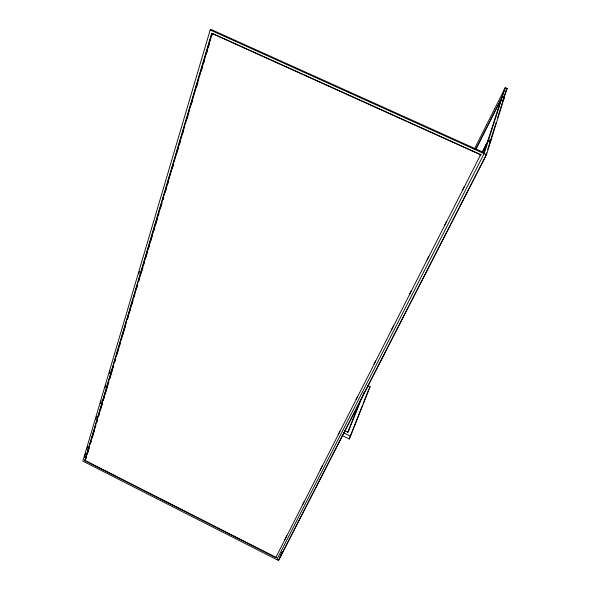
<?xml version="1.0" encoding="UTF-8"?>
<svg xmlns="http://www.w3.org/2000/svg" width="590" height="590" viewBox="0 0 590 590"><rect width="100%" height="100%" fill="white"/><g stroke="black" fill="none" stroke-linecap="round" stroke-linejoin="round"><path stroke-width="0.89" d="M484.375 152.825L211.109 29.5L210.188 29.965L82.836 461.122L278.51 560.5L486.492 154.691L490.578 141.6L488.306 140.575L484.117 153.621L276.843 559.652M84.51 457.368L85.816 452.958M86.863 449.433L87.645 446.785M95.735 419.438L96.517 416.791M100.433 403.553L101.215 400.912M105.131 387.674L105.92 385.027M109.312 373.558L110.094 370.911M138.805 273.871L139.587 271.223M84.798 460.687L211.721 33.335L480.607 154.794L275.766 557.646L84.798 460.687L86.479 456.933M85.469 459.861L86.258 457.213M87.305 453.688L89.4 446.63M90.189 443.982L90.978 441.335M92.025 437.81L95.698 425.464M96.745 421.931L97.534 419.291M98.323 416.643L100.942 407.823M101.465 406.06L102.254 403.413M103.302 399.887L107.498 385.772M108.022 384.009L108.811 381.361M109.6 378.714L112.218 369.901M112.742 368.131L113.531 365.49M114.32 362.843L115.367 359.31M116.156 356.67L116.938 354.022M117.469 352.26L120.087 343.439M120.876 340.791L121.665 338.144M122.189 336.381L126.385 322.273M127.433 318.74L128.222 316.1M128.745 314.33L132.942 300.221M133.465 298.459L137.662 284.343M138.709 280.818L142.905 266.702M143.429 264.94L144.218 262.292M145.007 259.652L147.625 250.831M148.149 249.069L152.345 234.953M152.869 233.19L154.182 228.78M154.705 227.017L158.902 212.902M159.425 211.139L162.051 202.318M162.84 199.671L163.622 197.031M164.153 195.268L168.349 181.152M168.873 179.39L173.593 163.511M174.116 161.749L178.313 147.64M178.836 145.87L180.149 141.46M180.673 139.697L184.869 125.589M185.393 123.826L189.589 109.71M190.113 107.948L194.309 93.84M194.833 92.07L199.029 77.961M199.553 76.198L205.585 55.91M206.64 52.385L210.837 38.269M211.36 36.506L212.142 33.859M87.268 454.285L89.37 447.213M90.425 443.68L91.214 441.032M91.996 438.377L94.629 429.542M95.152 427.779L95.941 425.125M96.731 422.477L97.52 419.829M98.567 416.289L99.356 413.642M100.411 410.109L102.247 403.921M103.302 400.389L104.091 397.741M105.138 394.209L108.818 381.841M109.873 378.301L113.553 365.933M114.6 362.4L115.389 359.753M116.968 354.45L118.804 348.262M119.335 346.5L120.124 343.845M121.695 338.549L123.539 332.362M124.062 330.592L125.375 326.174M127.477 319.109L128.266 316.461M129.321 312.929L130.11 310.274M131.688 304.971L133.001 300.553M134.048 297.021L134.837 294.373M136.415 289.07L137.728 284.653M138.783 281.12L139.572 278.473M141.15 273.17L142.987 266.982M143.51 265.22L144.299 262.565M145.878 257.262L147.714 251.082M148.245 249.312L149.558 244.894M150.612 241.362L152.449 235.181M153.503 231.641L154.285 228.994M155.863 223.691L157.176 219.274M158.231 215.741L159.02 213.093M160.598 207.791L161.911 203.373M162.958 199.84L163.747 197.185M165.325 191.89L166.638 187.472M167.693 183.94L168.482 181.285M172.42 168.032L173.74 163.614M177.155 152.132L178.468 147.714M179.522 144.181L180.304 141.526M182.413 134.461L183.195 131.813M187.141 118.561L187.93 115.906M191.875 102.653L192.657 100.005M196.603 86.752L197.916 82.335M201.33 70.852L202.65 66.434M203.697 62.901L204.487 60.246M206.065 54.951L207.378 50.534M208.432 46.994L209.221 44.346M211.323 37.281L212.112 34.626M489.368 143.916L490.622 141.453L504.31 97.593L502.363 96.723L488.35 140.427L482.185 152.603M503.064 100.057L507.164 88.448L505.283 87.615L474.286 149.344M485.408 156.734L485.533 156.335M486.639 152.81L485.6 156.136L279.247 559.01M487.679 149.491L489.243 144.506M490.025 142.006L496.05 122.772M497.695 117.528L503.182 100.042M503.55 98.855L506.073 90.808M475.761 149.55L502.4 96.62L505.283 87.615M486.145 144.757L486.381 144.019M500.268 101.082L500.445 100.543M483.763 153.407L486.964 143.481L482.369 152.5M487.48 141.866L501.227 99.172M504.192 89.968L501.611 97.992L475.924 149.034M480.607 154.794L480.865 153.997L480.031 155.642M342.097 435.501L349.258 439.012L362.371 405.654M363.042 403.944L368.757 389.407M349.258 439.012L370.1 386.789L367.659 385.609M347.658 432.433L360.63 400.005M364.03 392.254L348.048 432.256L345.106 430.818M278.51 560.5L282.072 552.122M279.66 558.029L282.507 551.34M505.918 90.919L507.164 88.448M502.901 100.595L504.14 98.132L502.193 97.261M284.682 539.916L286.769 535.808M302.626 504.605L304.3 501.323M320.163 470.119L322.251 466.019M338.107 434.815L339.781 431.533M356.058 399.504L357.311 397.041M374.008 364.2L375.675 360.918M391.539 329.714L393.626 325.606M409.49 294.403L411.156 291.121M427.02 259.917L428.687 256.635M444.55 225.432L446.637 221.331M462.501 190.128L464.168 186.838M482.207 152.227L488.586 139.697L490.851 140.722L490.017 142.36M489.471 143.768L490.578 141.6M369.089 388.751L370.1 386.789M502.4 96.62L504.347 97.483M488.35 140.427L490.622 141.453M210.188 29.965L486.492 154.691M481.211 154.838L211.95 33.217L85.026 460.414L276.784 557.764M343.498 432.758L350.681 436.275"/></g></svg>
